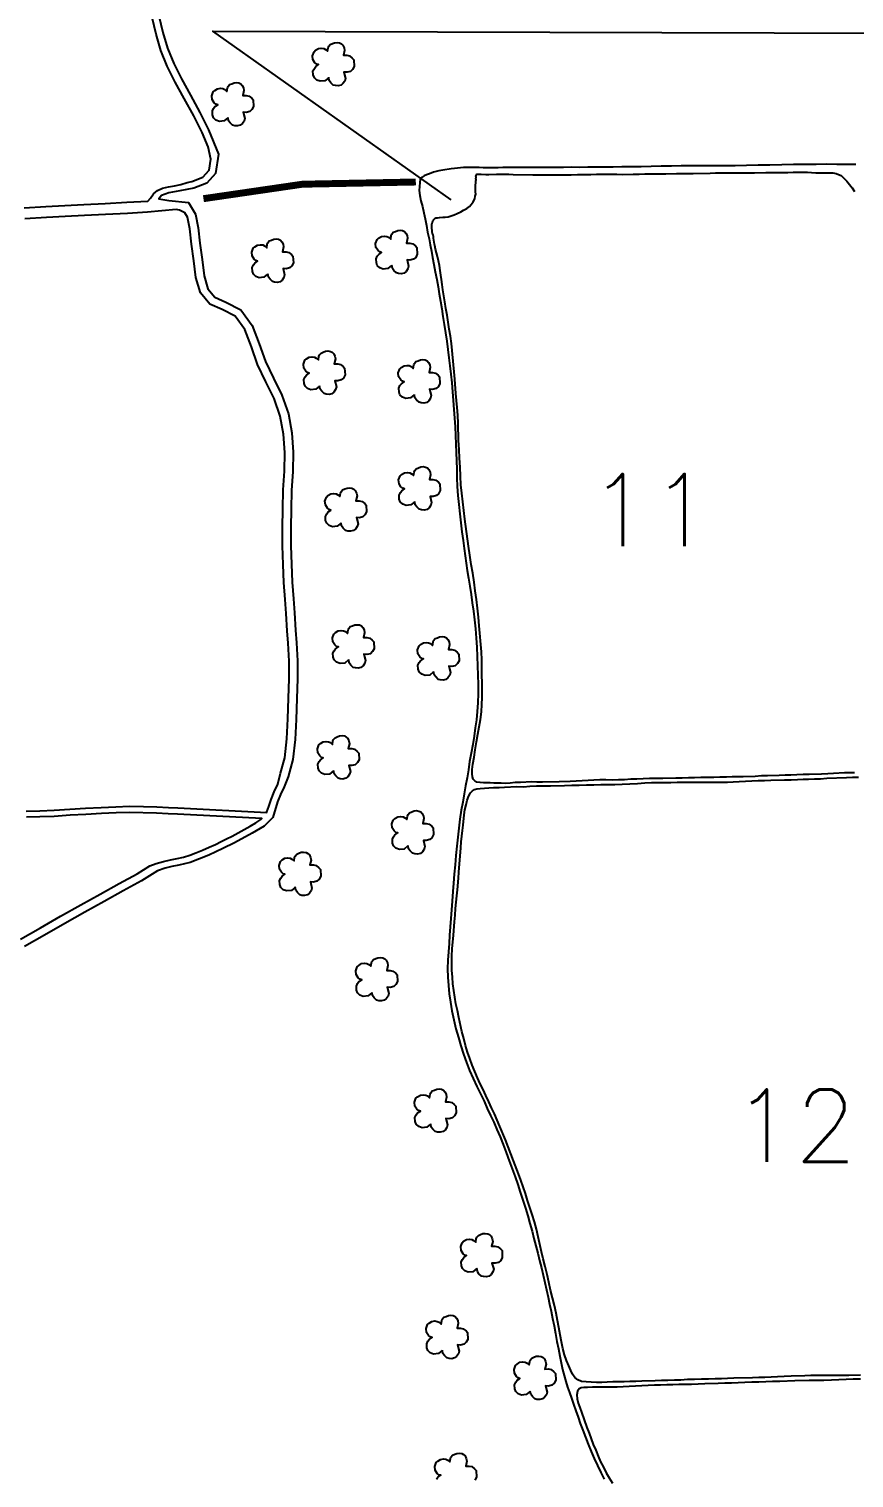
# Model space of a CAD drawing. Extents: x 737683 to 746083, y 7801653 to 7813533.
# Drawn here: x 740294 to 740887, y 7806014 to 7807056 of the extents above; entities that cross this region are included whole.
import ezdxf

# ---------------------------------------------------------------- set-up
doc = ezdxf.new("R2010")
doc.units = 0
doc.header["$MEASUREMENT"] = 0
doc.linetypes.add('CONTINUO', pattern=[0])
for name, color, linetype in [('0114000479', 1, 'Continuous'), ('0114000479011', 5, 'Continuous'), ('0114000479012', 5, 'Continuous'), ('0114000479013', 5, 'Continuous'), ('0114000479151', 5, 'Continuous'), ('0114000479193', 5, 'Continuous'), ('0114000479194', 5, 'Continuous'), ('_SIMBOLO ARVORE', 118, 'Continuous'), ('ESTRADA', 1, 'Continuous'), ('TEXTO_NUN_TAL', 7, 'Continuous')]:
    doc.layers.add(name, color=color, linetype=linetype)
doc.styles.add('ROMANS', font='romans')

msp = doc.modelspace()

# ---------------------------------------------------------------- linework, layer by layer
at = {"linetype": 'ByBlock'}
msp.add_lwpolyline([(740597.4, 7806933.4), (740425.8, 7807054.8), (740991.4, 7807053.2)], dxfattribs=at)
at = {"layer": '0114000479'}
for points in [[(740387.1, 7807065.7), (740390, 7807053.9), (740393.3, 7807042.5), (740397.7, 7807031.6), (740403.2, 7807020.5), (740409.7, 7807008.8), (740416.5, 7806996.2), (740422.7, 7806983.9), (740430, 7806966.2), (740427.8, 7806952.4), (740421.5, 7806945.5), (740412.2, 7806941.8), (740402, 7806940), (740394.2, 7806938.6), (740389, 7806936.6), (740387.1, 7806934.2), (740394.3, 7806932.9), (740408.3, 7806931.5), (740413.4, 7806923.2), (740415.2, 7806913.4), (740416.5, 7806902.2), (740418.1, 7806890.5), (740419.6, 7806878.8), (740422.3, 7806869.5), (740427.3, 7806863.4), (740435.2, 7806859.9), (740446, 7806854.4), (740454.2, 7806843.1), (740459.2, 7806829.9), (740463.7, 7806817.3), (740469.5, 7806805.1), (740475.5, 7806792.9), (740480.2, 7806779.5), (740482.8, 7806765.8), (740483.6, 7806751.9), (740483.3, 7806738.1), (740482.5, 7806724.5), (740482.1, 7806711), (740482, 7806697.9), (740482, 7806684.6), (740482.4, 7806671.5), (740483, 7806658.5), (740483.9, 7806646.6), (740484.6, 7806636.4), (740485.4, 7806624), (740486, 7806614.9), (740486.7, 7806601.8), (740486.7, 7806588.9), (740486.4, 7806574.8), (740485.8, 7806559.8), (740485, 7806545.3), (740483.5, 7806531), (740480.1, 7806518.4), (740477.2, 7806511.2), (740474.6, 7806505.7), (740472.5, 7806500.5), (740469, 7806489.2), (740462.8, 7806483.1), (740454.1, 7806477.9), (740441.4, 7806471.1), (740433.1, 7806466.9), (740423, 7806462.2), (740409.6, 7806456.9), (740401.3, 7806454.9), (740396.4, 7806453.9), (740391.5, 7806452.9), (740386.1, 7806450.8), (740374.6, 7806443.7), (740361.3, 7806436.4), (740347.6, 7806428.9), (740333.7, 7806421.1), (740319.3, 7806413.1), (740304.8, 7806404.7), (740290.4, 7806396.5)], [(740888.4, 7806958.9), (740881.8, 7806958.9), (740874.9, 7806959), (740867.6, 7806959.1), (740859.8, 7806959), (740851.8, 7806958.9), (740843.6, 7806958.8), (740835.2, 7806958.7), (740826.7, 7806958.5), (740818.2, 7806958.4), (740809.9, 7806958.2), (740801.7, 7806958), (740793.6, 7806957.9), (740785.4, 7806957.9), (740777.5, 7806957.9), (740769.9, 7806957.9), (740762.8, 7806957.9), (740755.8, 7806957.8), (740748.5, 7806957.7), (740741.1, 7806957.5), (740733.9, 7806957.3), (740726.9, 7806957.3), (740720.2, 7806957.2), (740713.8, 7806957), (740707.6, 7806957), (740701.6, 7806957), (740695.6, 7806956.9), (740689.7, 7806956.8), (740683.8, 7806956.9), (740678.1, 7806956.8), (740672.2, 7806956.7), (740666, 7806956.7), (740659.5, 7806956.7), (740653.1, 7806956.7), (740647.4, 7806956.8), (740642.4, 7806956.8), (740638.1, 7806956.7), (740634.4, 7806956.7), (740631.2, 7806956.6), (740628.4, 7806956.6), (740625.8, 7806956.5), (740623, 7806956.6), (740620.4, 7806956.6), (740617.5, 7806956.7), (740611.6, 7806956.7), (740611.6, 7806956.7), (740606.3, 7806956.7), (740599.7, 7806956.1), (740597.3, 7806955.7), (740591.4, 7806954.8), (740588.4, 7806954.3), (740588.4, 7806954.3), (740584.7, 7806953.3), (740581.7, 7806952.1), (740579.6, 7806951.4), (740578, 7806950.7), (740576.4, 7806949.7), (740575.1, 7806948.2), (740574.7, 7806946), (740574.4, 7806940.3), (740574.7, 7806936.5), (740575.5, 7806932.8), (740576.7, 7806928.6), (740577.7, 7806924.2), (740578.6, 7806919.7), (740579.5, 7806915), (740580.4, 7806910.2), (740581.4, 7806905.5), (740582.3, 7806901), (740583.1, 7806896.6), (740584, 7806891.9), (740584.9, 7806886.9), (740585.9, 7806881.6), (740586.9, 7806876.2), (740587.9, 7806871), (740588.7, 7806865.8), (740589.6, 7806860.5), (740590.5, 7806855.1), (740591.4, 7806849.5), (740592.4, 7806843.7), (740593.3, 7806837.7), (740594.1, 7806831.8), (740594.9, 7806825.9), (740595.7, 7806819.9), (740596.4, 7806814), (740597.1, 7806808), (740597.7, 7806801.8), (740598.3, 7806795.4), (740598.8, 7806789.1), (740599.3, 7806782.7), (740599.7, 7806776.4), (740600.1, 7806770.1), (740600.5, 7806763.9), (740600.8, 7806757.7), (740601, 7806751.7), (740601.2, 7806745.7), (740601.3, 7806739.7), (740601.4, 7806733.6), (740601.7, 7806727.3), (740602.2, 7806720.9), (740602.8, 7806714.3), (740603.5, 7806707.7), (740604.3, 7806701.2), (740605.1, 7806694.7), (740606, 7806688.5), (740606.7, 7806682.7), (740607.4, 7806677.4), (740608.1, 7806672.2), (740608.9, 7806666.8), (740609.9, 7806661.3), (740610.8, 7806655.5), (740611.6, 7806649.7), (740612.5, 7806643.7), (740613.4, 7806637.7), (740614.2, 7806631.4), (740614.8, 7806624.9), (740615.3, 7806618.3), (740615.7, 7806611.7), (740616, 7806605), (740616.3, 7806598.4), (740616.5, 7806591.7), (740616.7, 7806585), (740616.7, 7806578.3), (740616.5, 7806571.8), (740616.1, 7806565.5), (740615.5, 7806559.5), (740614.7, 7806553.6), (740613.8, 7806547.7), (740612.8, 7806541.7), (740611.7, 7806535.5), (740610.6, 7806529.4), (740609.7, 7806523.5), (740608.8, 7806517.7), (740607.7, 7806512), (740606.6, 7806506.2), (740605.6, 7806500.3), (740604.5, 7806494.4), (740603.6, 7806488.1), (740602.8, 7806481.5), (740602.1, 7806475), (740601.4, 7806468.5), (740600.7, 7806461.8), (740600.1, 7806455.1), (740599.6, 7806448.5), (740599.1, 7806442), (740598.5, 7806435.9), (740598, 7806429.1), (740597.5, 7806422.8), (740597, 7806416.7), (740596.6, 7806410.7), (740596.2, 7806404.7), (740595.8, 7806398.7), (740595.3, 7806392.7), (740594.9, 7806386.6), (740594.8, 7806380.5), (740595, 7806374.5), (740595.4, 7806368.5), (740596, 7806362.4), (740596.8, 7806356.3), (740597.9, 7806350.1), (740599.2, 7806343.7), (740600.8, 7806337.2), (740602.5, 7806330.9), (740604.3, 7806324.9), (740606.2, 7806318.9), (740608.3, 7806313), (740610.6, 7806307.2), (740613.2, 7806301.5), (740615.8, 7806295.8), (740618.4, 7806290.4), (740621, 7806285.1), (740623.3, 7806280), (740625.6, 7806275), (740627.9, 7806270), (740630.2, 7806264.8), (740632.5, 7806259.5), (740634.7, 7806254), (740636.9, 7806248.3), (740639.1, 7806242.4), (740641.3, 7806236.6), (740643.4, 7806230.8), (740645.2, 7806225.2), (740647, 7806219.7), (740648.9, 7806214), (740650.7, 7806208.3), (740652.4, 7806202.7), (740654, 7806197.2), (740655.5, 7806191.8), (740656.9, 7806186.4), (740658.3, 7806181.1), (740659.7, 7806175.8), (740660.9, 7806170.6), (740662.2, 7806165.4), (740663.4, 7806160.1), (740664.7, 7806154.8), (740665.9, 7806149.5), (740667, 7806144.3), (740668.1, 7806139.3), (740669.2, 7806134.2), (740670.3, 7806128.9), (740671.4, 7806123.5), (740672.4, 7806118), (740673.4, 7806112.4), (740674.5, 7806107.1), (740675.5, 7806101.9), (740676.5, 7806097), (740677.5, 7806092.2), (740678.6, 7806087.9), (740679.9, 7806083.7), (740681.1, 7806079.6), (740682.5, 7806075.6), (740683.9, 7806071.5), (740685.4, 7806067.2), (740687, 7806062.6), (740688.6, 7806058), (740690.2, 7806053.3), (740692.1, 7806048.5), (740694, 7806043.6), (740696, 7806038.4), (740698.1, 7806033.2), (740700.3, 7806028.1), (740702.6, 7806023.1), (740705, 7806018.1), (740707.5, 7806013.3)]]:
    msp.add_lwpolyline(points, dxfattribs=at)
at = {"layer": '0114000479011', "color": 5, "elevation": 558.9}
msp.add_lwpolyline([(740887.6, 7806521.3), (740884, 7806521.3), (740880.4, 7806521.3), (740872.5, 7806520.9), (740868.2, 7806520.7), (740863.8, 7806520.4), (740855, 7806520.2), (740850.5, 7806520.2), (740846.1, 7806519.9), (740841.8, 7806519.7), (740837.5, 7806519.6), (740833.3, 7806519.5), (740824.9, 7806519.3), (740820.5, 7806519.1), (740816.1, 7806518.8), (740807.5, 7806518.5), (740803.5, 7806518.4), (740799.6, 7806518.4), (740795.3, 7806518.3), (740790.7, 7806518.3), (740786.3, 7806518.1), (740781.6, 7806518), (740777, 7806517.9), (740772.4, 7806517.8), (740768, 7806517.7), (740763.5, 7806517.5), (740759, 7806517.4), (740749.6, 7806517.2), (740739.9, 7806517.2), (740735.5, 7806517.1), (740731, 7806516.9), (740726.7, 7806516.7), (740722.1, 7806516.4), (740717.7, 7806516.2), (740713.1, 7806516.1), (740708.7, 7806516.2), (740704.3, 7806516.2), (740691.5, 7806515.6), (740687.3, 7806515.3), (740683, 7806515.2), (740675.1, 7806514.9), (740663, 7806514.7), (740659, 7806514.7), (740655.1, 7806514.8), (740647.2, 7806514.5), (740643.3, 7806514.3), (740639.7, 7806514), (740636.3, 7806513.8), (740633.2, 7806513.9), (740630.6, 7806514), (740628.1, 7806514), (740625.5, 7806514.1), (740623, 7806514.1), (740620.5, 7806514.1), (740618.1, 7806514.3), (740615.9, 7806514.7), (740614.3, 7806515.6), (740613.2, 7806516.9), (740612.6, 7806518.5), (740612.5, 7806520.6), (740612.5, 7806523.7), (740613, 7806527.7), (740613.8, 7806532.6), (740614.7, 7806538), (740615.6, 7806543.6), (740616.6, 7806549.1), (740618.4, 7806559.8), (740619.1, 7806565.2), (740619.4, 7806570.4), (740619.7, 7806575.5), (740619.7, 7806580.8), (740619.7, 7806586.2), (740619.5, 7806591.6), (740619.3, 7806597.1), (740619.3, 7806602.6), (740619.1, 7806608.3), (740617.5, 7806627.1), (740616.9, 7806633.3), (740616.2, 7806639.7), (740615.5, 7806646), (740614.7, 7806652.2), (740613.8, 7806658.5), (740612.8, 7806664.9), (740611.8, 7806671.3), (740610.8, 7806677.8), (740609.7, 7806684.3), (740607.2, 7806703.9), (740606.4, 7806710.1), (740605.7, 7806716.3), (740604.9, 7806722.4), (740604.3, 7806728.5), (740604, 7806734.8), (740603.7, 7806741.2), (740603.4, 7806747.6), (740603, 7806754), (740602.6, 7806760.3), (740602.3, 7806772.7), (740602, 7806778.6), (740601.6, 7806784), (740600.8, 7806794.3), (740599.9, 7806804.5), (740599.5, 7806809.7), (740599, 7806814.8), (740598, 7806825.1), (740597.5, 7806830.2), (740596.9, 7806835.3), (740596, 7806840.4), (740595.1, 7806845.5), (740594.4, 7806850.5), (740593.6, 7806855.4), (740592.8, 7806860.2), (740591.4, 7806868.8), (740590.8, 7806872.6), (740590.3, 7806876.1), (740589.9, 7806879.3), (740589.4, 7806882.7), (740588.9, 7806886.2), (740588.2, 7806889.6), (740587.5, 7806892.6), (740586.7, 7806895.3), (740586.1, 7806898), (740585.5, 7806900.7), (740585.4, 7806901.5), (740584.5, 7806906), (740584.5, 7806907.1), (740584.4, 7806908.1), (740584, 7806908.7), (740583.4, 7806913.3), (740583.3, 7806914.3), (740583.5, 7806915.9), (740583.7, 7806916.5), (740583.8, 7806917.5), (740584.2, 7806918.3), (740584.6, 7806919.2), (740585.3, 7806919.8), (740585.9, 7806920.2), (740586.4, 7806920.5), (740587.4, 7806920.6), (740589, 7806920.8), (740591.3, 7806920.9), (740593.1, 7806921), (740595.1, 7806921.3), (740597.4, 7806921.9), (740599.5, 7806922.6), (740601.7, 7806923.6), (740604.2, 7806924.9), (740606.3, 7806926), (740608.6, 7806927.3), (740610.4, 7806928.6), (740611.7, 7806930), (740613.2, 7806932), (740614.3, 7806934.2), (740614.7, 7806936.1), (740615, 7806937.6), (740614.9, 7806939.3), (740614.8, 7806941), (740614.8, 7806942.6), (740614.8, 7806943.9), (740615, 7806945.8), (740615.1, 7806947), (740615.2, 7806948), (740615, 7806948.8), (740615.3, 7806949.8), (740615.1, 7806950.5), (740615.7, 7806951.9), (740618.8, 7806951.9), (740622.2, 7806951.8), (740624.5, 7806951.8), (740630, 7806952), (740632.9, 7806952), (740635.8, 7806952), (740638.8, 7806951.9), (740641.9, 7806951.8), (740656.1, 7806951.5), (740660, 7806951.5), (740668.1, 7806951.4), (740671.9, 7806951.5), (740675.8, 7806951.5), (740683.7, 7806951.5), (740688.1, 7806951.6), (740697.8, 7806951.8), (740702, 7806951.9), (740705.8, 7806952), (740709.4, 7806952), (740713, 7806952), (740716.6, 7806951.9), (740720.3, 7806951.8), (740728.3, 7806951.9), (740732.6, 7806952), (740736.7, 7806952.1), (740740.5, 7806952.1), (740744.3, 7806952.1), (740748, 7806952.2), (740751.8, 7806952.2), (740759.5, 7806952.3), (740763.5, 7806952.4), (740767.5, 7806952.4), (740771.5, 7806952.4), (740783.7, 7806952.7), (740787.6, 7806952.9), (740791.6, 7806953), (740795.4, 7806953), (740799.1, 7806952.8), (740803, 7806952.9), (740807.1, 7806952.8), (740811.3, 7806952.9), (740815.5, 7806953), (740823.8, 7806953.2), (740827.9, 7806953.2), (740831.9, 7806953.1), (740835.7, 7806953.2), (740839.5, 7806953.2), (740843.3, 7806953.3), (740850.5, 7806953.4), (740853.6, 7806953.3), (740856.6, 7806953.1), (740859.6, 7806952.9), (740862.7, 7806952.9), (740866, 7806952.8), (740869.2, 7806952.8), (740872, 7806952.8), (740874.3, 7806952.5), (740876.1, 7806951.8), (740877.8, 7806950.9), (740879.8, 7806949.1), (740881.9, 7806946.9), (740884, 7806944.5), (740885.8, 7806942), (740887.6, 7806939.4)], dxfattribs=at)
at = {"layer": '0114000479012', "color": 5, "elevation": 538.4}
msp.add_lwpolyline([(740891.8, 7806088.2), (740883.4, 7806088), (740875.9, 7806087.9), (740872.1, 7806088), (740868, 7806088), (740864.1, 7806087.9), (740860.4, 7806087.9), (740856.2, 7806087.8), (740851.7, 7806087.7), (740842, 7806087.3), (740837, 7806087.2), (740832.2, 7806086.9), (740827.5, 7806086.7), (740822.9, 7806086.5), (740818.6, 7806086.4), (740814.1, 7806086.3), (740800.7, 7806085.9), (740796.2, 7806085.7), (740791.8, 7806085.6), (740787.2, 7806085.4), (740782.4, 7806085.3), (740777.4, 7806085.2), (740772.4, 7806085), (740767.4, 7806084.9), (740762.6, 7806084.6), (740758, 7806084.5), (740753.3, 7806084.4), (740748.7, 7806084.2), (740744.1, 7806084), (740734.6, 7806083.8), (740730.1, 7806083.6), (740725.9, 7806083.7), (740721.7, 7806083.4), (740717.7, 7806083.4), (740713.6, 7806083.3), (740709.6, 7806083.1), (740705.7, 7806082.8), (740701.9, 7806082.9), (740698, 7806083.1), (740694.5, 7806083.4), (740691.2, 7806083.7), (740688.4, 7806084.7), (740686.3, 7806086.4), (740684.7, 7806088.8), (740683.3, 7806091.6), (740681.9, 7806094.9), (740680.4, 7806098.6), (740678.9, 7806102.7), (740677.7, 7806107.3), (740676.7, 7806112.1), (740675.8, 7806117.2), (740674.9, 7806122.3), (740673.9, 7806127.5), (740672.8, 7806132.8), (740671.6, 7806138.2), (740670.3, 7806143.7), (740668.9, 7806149.3), (740667.5, 7806155), (740666.3, 7806160.6), (740665, 7806166.2), (740663.6, 7806171.7), (740662.4, 7806176.9), (740660, 7806187.7), (740658.7, 7806193.1), (740657.2, 7806198.5), (740655.6, 7806203.6), (740652.3, 7806213.7), (740650.7, 7806218.7), (740649.1, 7806223.5), (740647.4, 7806228.3), (740645.7, 7806232.9), (740642.1, 7806242.3), (740640.3, 7806247.3), (740638.3, 7806252.3), (740636.3, 7806257.4), (740632.4, 7806266.9), (740630.4, 7806271.5), (740628.4, 7806276), (740626.4, 7806280.4), (740624.4, 7806284.8), (740622.2, 7806289.2), (740620.3, 7806293.5), (740618.3, 7806297.7), (740616.3, 7806302), (740614.4, 7806306.5), (740612.5, 7806311.1), (740610.7, 7806315.8), (740609.1, 7806320.4), (740607.7, 7806325.3), (740606.4, 7806330.3), (740605.1, 7806335.4), (740602.9, 7806345.5), (740601.8, 7806350.4), (740600.8, 7806355.3), (740600, 7806360.1), (740599.3, 7806364.9), (740598.6, 7806369.7), (740598.2, 7806374.5), (740597.9, 7806379.4), (740597.8, 7806384.5), (740597.9, 7806389.6), (740598.1, 7806394.7), (740599, 7806404.5), (740599.8, 7806414.1), (740600.2, 7806418.9), (740600.5, 7806423.7), (740600.9, 7806428.3), (740601.4, 7806432.8), (740601.8, 7806437.1), (740602.5, 7806445.7), (740602.8, 7806450), (740604.2, 7806467.5), (740604.5, 7806471.7), (740604.9, 7806475.8), (740605.4, 7806479.9), (740605.9, 7806483.8), (740606.7, 7806491.1), (740607.2, 7806494.8), (740608, 7806498.3), (740608.9, 7806501.7), (740610.1, 7806504.7), (740611.3, 7806507), (740612.6, 7806508.5), (740614.1, 7806509.3), (740615.9, 7806509.9), (740618.3, 7806510.1), (740624.4, 7806510.5), (740627.8, 7806510.7), (740631.8, 7806510.8), (740635.8, 7806511), (740644.6, 7806511.5), (740649.3, 7806511.4), (740654, 7806511.7), (740658.8, 7806511.9), (740663.8, 7806512), (740668.8, 7806512), (740678.9, 7806512.2), (740684.2, 7806512.4), (740689.4, 7806512.5), (740694.7, 7806512.7), (740699.9, 7806512.7), (740704.9, 7806512.9), (740710, 7806513), (740715, 7806513), (740720.3, 7806513.2), (740731.4, 7806513.8), (740736.6, 7806514.1), (740741.4, 7806514.3), (740746.1, 7806514.3), (740750.7, 7806514.4), (740755.3, 7806514.4), (740760, 7806514.6), (740769.4, 7806514.6), (740774, 7806514.6), (740778.5, 7806514.6), (740783.1, 7806514.7), (740787.7, 7806514.7), (740791.9, 7806514.7), (740796.1, 7806514.6), (740800.3, 7806514.8), (740804.5, 7806515), (740818.1, 7806515.8), (740822.7, 7806515.9), (740827.4, 7806516), (740837.2, 7806516.2), (740841.9, 7806516.4), (740846.4, 7806516.6), (740850.6, 7806516.7), (740854.5, 7806516.8), (740858.6, 7806517), (740863, 7806517.1), (740867.6, 7806517.4), (740881.7, 7806518), (740886, 7806518.2), (740890.4, 7806518.3)], dxfattribs=at)
at = {"layer": '0114000479013', "color": 5, "elevation": 557.9}
msp.add_lwpolyline([(740891.8, 7806085.2), (740886.6, 7806085.2), (740881.4, 7806085), (740876.2, 7806084.7), (740870.9, 7806084.5), (740865.5, 7806084.4), (740854.8, 7806084.2), (740844.5, 7806084.1), (740833.8, 7806083.7), (740828.6, 7806083.5), (740823.6, 7806083.3), (740818.7, 7806083.1), (740813.7, 7806083), (740808.7, 7806082.8), (740803.7, 7806082.7), (740798.9, 7806082.5), (740794.3, 7806082.4), (740789.5, 7806082.2), (740779.9, 7806081.9), (740775, 7806081.6), (740770.3, 7806081.5), (740765.5, 7806081.4), (740761, 7806081.4), (740756.7, 7806081.3), (740752.4, 7806081.1), (740748, 7806081), (740743.5, 7806080.9), (740725.3, 7806080), (740721, 7806079.7), (740716.7, 7806079.6), (740712.3, 7806079.6), (740707.8, 7806079.6), (740703.2, 7806079.4), (740698.9, 7806079.4), (740695.4, 7806079.3), (740692.8, 7806079.3), (740690.9, 7806079), (740689.5, 7806078.2), (740688.2, 7806076.6), (740687.7, 7806074.1), (740687.9, 7806071.1), (740688.8, 7806068), (740689.9, 7806064.9), (740691.2, 7806061.6), (740695, 7806050.4), (740696.5, 7806046.4), (740699.6, 7806038.3), (740701.3, 7806034.1), (740703, 7806029.9), (740704.8, 7806025.8), (740706.8, 7806021.9), (740708.8, 7806018), (740710.9, 7806014.3), (740713.3, 7806010.5)], dxfattribs=at)
at = {"layer": '0114000479151', "linetype": 'ByBlock'}
msp.add_lwpolyline([(740290.1, 7806927.8), (740305.7, 7806928.7), (740319.3, 7806929.5), (740333.1, 7806930.2), (740348.4, 7806930.9), (740364.1, 7806931.7), (740379.2, 7806932.6), (740380.9, 7806934.7), (740383.1, 7806937.7), (740386.1, 7806940.1), (740389.7, 7806941.8), (740393.9, 7806942.8), (740398.3, 7806943.5), (740402.9, 7806944.5), (740407.3, 7806946), (740410.8, 7806946.6), (740418.6, 7806949.7), (740423.1, 7806954.7), (740424.4, 7806962.6), (740422.5, 7806971.5), (740418.2, 7806981.8), (740412.1, 7806993.9), (740405.3, 7807006.4), (740398.8, 7807018.2), (740393.1, 7807029.5), (740388.5, 7807040.9), (740385.2, 7807052.6), (740382.3, 7807064.5)], dxfattribs=at)
at = {"layer": '0114000479193', "linetype": 'ByBlock'}
msp.add_lwpolyline([(740291.6, 7806493.9), (740301.4, 7806494.1), (740311.6, 7806494.5), (740322.9, 7806495.3), (740334.3, 7806495.9), (740345.6, 7806496.5), (740356.1, 7806497), (740365.9, 7806497.3), (740375.9, 7806497.2), (740385.5, 7806496.8), (740393.9, 7806496.4), (740400.7, 7806496.2), (740464.6, 7806492.9), (740464.8, 7806493.2), (740466.2, 7806497.1), (740467.8, 7806502.1), (740470.1, 7806507.7), (740472.6, 7806513.2), (740474.6, 7806521), (740477.6, 7806532.1), (740479, 7806545.8), (740479.8, 7806560.1), (740480.4, 7806575), (740480.7, 7806589), (740480.7, 7806601.7), (740480, 7806614.5), (740479.4, 7806623.6), (740478.6, 7806636), (740477.9, 7806646.1), (740477, 7806658.2), (740476.4, 7806671.2), (740476, 7806684.5), (740476, 7806697.9), (740476.1, 7806711.1), (740476.5, 7806724.8), (740477.3, 7806738.4), (740477.6, 7806751.8), (740476.8, 7806765), (740474.4, 7806777.9), (740469.9, 7806790.6), (740464.1, 7806802.5), (740458.1, 7806815), (740453.6, 7806827.8), (740448.8, 7806840.2), (740441.9, 7806849.7), (740432.6, 7806854.5), (740423.6, 7806858.5), (740416.9, 7806866.7), (740413.7, 7806877.5), (740412.2, 7806889.7), (740410.6, 7806901.5), (740409.3, 7806912.5), (740407.7, 7806921), (740405.7, 7806924.2), (740401.8, 7806926.1), (740399.4, 7806926.4), (740378.8, 7806924.5), (740364.5, 7806923.7), (740348.7, 7806923), (740333.5, 7806922.2), (740319.7, 7806921.5), (740306.1, 7806920.7), (740290.6, 7806919.8)], dxfattribs=at)
at = {"layer": '0114000479194', "linetype": 'ByBlock'}
msp.add_lwpolyline([(740287.4, 7806401.8), (740301.8, 7806409.9), (740316.3, 7806418.3), (740330.8, 7806426.3), (740344.7, 7806434.2), (740358.4, 7806441.7), (740371.5, 7806448.8), (740380.5, 7806454.4), (740385.1, 7806456.2), (740390.3, 7806457.7), (740395.4, 7806458.8), (740400.2, 7806459.8), (740404.7, 7806460.8), (740409.2, 7806462.2), (740413.7, 7806463.9), (740418.4, 7806465.8), (740423.1, 7806467.8), (740427.7, 7806469.9), (740431.9, 7806471.9), (740435.8, 7806473.9), (740439.8, 7806475.9), (740444, 7806478.1), (740448.4, 7806480.5), (740452.7, 7806482.9), (740456.8, 7806485.4), (740460.4, 7806487.8), (740461.2, 7806488.6), (740400.5, 7806491.7), (740393.7, 7806491.9), (740385.4, 7806492.3), (740366, 7806492.8), (740356.3, 7806492.5), (740345.8, 7806492), (740334.6, 7806491.4), (740323.2, 7806490.8), (740311.8, 7806490), (740301.5, 7806489.6), (740291.7, 7806489.4)], dxfattribs=at)
at = {"layer": '_SIMBOLO ARVORE', "linetype": 'CONTINUO'}
for points in [[(740509.2, 7807021.3, 0), (740506.5, 7807019.1, 0), (740503, 7807018.7, 0), (740500.6, 7807019.6, 0), (740498.9, 7807021.3, 0), (740498.1, 7807023.3, 0), (740497.9, 7807026.2, 0), (740498.9, 7807028, 0), (740499.9, 7807029.3, 0), (740501.8, 7807030.7, 0), (740500.6, 7807031.1, 0), (740499.3, 7807032.1, 0), (740497.9, 7807034.4, 0), (740497.6, 7807037.1, 0), (740498.7, 7807040, 0), (740499.8, 7807041, 0), (740501.8, 7807042.2, 0), (740503.9, 7807042.5, 0), (740505.6, 7807042.3, 0), (740506.9, 7807041.7, 0), (740508.4, 7807040.4, 0), (740508.8, 7807042.9, 0), (740509.2, 7807043.9, 0), (740510.3, 7807045.2, 0), (740511.9, 7807045.8, 0), (740513.5, 7807046.5, 0), (740515.3, 7807046.7, 0), (740517, 7807046.5, 0), (740518.4, 7807045.7, 0), (740519.4, 7807044.6, 0), (740520.3, 7807042.9, 0), (740520.7, 7807040.9, 0), (740519.8, 7807037.4, 0), (740522.3, 7807037.4, 0), (740524.3, 7807037, 0), (740526.2, 7807035.4, 0), (740527.3, 7807034.2, 0), (740527.6, 7807029.4, 0), (740526.4, 7807027.3, 0), (740524.8, 7807025.8, 0), (740522.4, 7807025.2, 0), (740520.2, 7807025.3, 0), (740521.4, 7807020.8, 0), (740520.8, 7807018.9, 0), (740519.5, 7807017.1, 0), (740518.1, 7807016, 0), (740516.1, 7807015.5, 0), (740514, 7807015.6, 0), (740512.5, 7807016, 0), (740510.8, 7807017.7, 0), (740509.6, 7807019.2, 0), (740509.2, 7807021.6, 0)], [(740436.7, 7806992.5, 0), (740434, 7806990.3, 0), (740430.6, 7806989.9, 0), (740428.1, 7806990.8, 0), (740426.4, 7806992.5, 0), (740425.7, 7806994.5, 0), (740425.5, 7806997.4, 0), (740426.4, 7806999.2, 0), (740427.4, 7807000.5, 0), (740429.4, 7807001.9, 0), (740428.1, 7807002.3, 0), (740426.9, 7807003.3, 0), (740425.4, 7807005.6, 0), (740425.2, 7807008.3, 0), (740426.2, 7807011.2, 0), (740427.3, 7807012.2, 0), (740429.3, 7807013.4, 0), (740431.5, 7807013.7, 0), (740433.1, 7807013.5, 0), (740434.5, 7807012.9, 0), (740435.9, 7807011.5, 0), (740436.4, 7807014, 0), (740436.8, 7807015, 0), (740437.9, 7807016.4, 0), (740439.5, 7807017, 0), (740441.1, 7807017.7, 0), (740442.9, 7807017.9, 0), (740444.6, 7807017.7, 0), (740445.9, 7807016.9, 0), (740447, 7807015.8, 0), (740447.9, 7807014.1, 0), (740448.2, 7807012.1, 0), (740447.4, 7807008.6, 0), (740449.8, 7807008.6, 0), (740451.9, 7807008.1, 0), (740453.8, 7807006.6, 0), (740454.8, 7807005.4, 0), (740455.1, 7807000.6, 0), (740454, 7806998.4, 0), (740452.4, 7806997, 0), (740449.9, 7806996.3, 0), (740447.7, 7806996.5, 0), (740448.9, 7806992, 0), (740448.4, 7806990.1, 0), (740447.1, 7806988.3, 0), (740445.6, 7806987.1, 0), (740443.6, 7806986.6, 0), (740441.6, 7806986.8, 0), (740440.1, 7806987.2, 0), (740438.3, 7806988.9, 0), (740437.2, 7806990.4, 0), (740436.8, 7806992.8, 0)], [(740465.3, 7806880, 0), (740462.6, 7806877.8, 0), (740459.2, 7806877.4, 0), (740456.8, 7806878.3, 0), (740455, 7806880, 0), (740454.3, 7806882, 0), (740454.1, 7806884.9, 0), (740455.1, 7806886.7, 0), (740456, 7806888, 0), (740458, 7806889.4, 0), (740456.8, 7806889.8, 0), (740455.5, 7806890.8, 0), (740454.1, 7806893.1, 0), (740453.8, 7806895.8, 0), (740454.9, 7806898.7, 0), (740456, 7806899.7, 0), (740458, 7806900.9, 0), (740460.1, 7806901.2, 0), (740461.8, 7806901, 0), (740463.1, 7806900.3, 0), (740464.6, 7806899, 0), (740465, 7806901.5, 0), (740465.4, 7806902.5, 0), (740466.5, 7806903.9, 0), (740468.1, 7806904.5, 0), (740469.7, 7806905.2, 0), (740471.5, 7806905.4, 0), (740473.2, 7806905.2, 0), (740474.6, 7806904.4, 0), (740475.6, 7806903.3, 0), (740476.5, 7806901.6, 0), (740476.8, 7806899.6, 0), (740476, 7806896.1, 0), (740478.5, 7806896.1, 0), (740480.5, 7806895.6, 0), (740482.4, 7806894.1, 0), (740483.5, 7806892.9, 0), (740483.8, 7806888.1, 0), (740482.6, 7806885.9, 0), (740481, 7806884.5, 0), (740478.5, 7806883.8, 0), (740476.4, 7806884, 0), (740477.5, 7806879.5, 0), (740477, 7806877.6, 0), (740475.7, 7806875.8, 0), (740474.3, 7806874.6, 0), (740472.2, 7806874.1, 0), (740470.2, 7806874.3, 0), (740468.7, 7806874.7, 0), (740467, 7806876.4, 0), (740465.8, 7806877.9, 0), (740465.4, 7806880.3, 0)], [(740554.5, 7806886.2, 0), (740551.8, 7806884, 0), (740548.4, 7806883.6, 0), (740545.9, 7806884.5, 0), (740544.2, 7806886.2, 0), (740543.5, 7806888.2, 0), (740543.3, 7806891.1, 0), (740544.2, 7806892.9, 0), (740545.2, 7806894.2, 0), (740547.2, 7806895.6, 0), (740545.9, 7806896, 0), (740544.7, 7806897, 0), (740543.2, 7806899.3, 0), (740543, 7806902, 0), (740544, 7806904.9, 0), (740545.1, 7806905.9, 0), (740547.2, 7806907.1, 0), (740549.3, 7806907.4, 0), (740551, 7806907.2, 0), (740552.3, 7806906.5, 0), (740553.8, 7806905.2, 0), (740554.2, 7806907.7, 0), (740554.6, 7806908.7, 0), (740555.7, 7806910.1, 0), (740557.3, 7806910.7, 0), (740558.9, 7806911.4, 0), (740560.7, 7806911.6, 0), (740562.4, 7806911.4, 0), (740563.8, 7806910.6, 0), (740564.8, 7806909.5, 0), (740565.7, 7806907.8, 0), (740566, 7806905.8, 0), (740565.2, 7806902.3, 0), (740567.7, 7806902.3, 0), (740569.7, 7806901.8, 0), (740571.6, 7806900.3, 0), (740572.7, 7806899.1, 0), (740572.9, 7806894.3, 0), (740571.8, 7806892.1, 0), (740570.2, 7806890.7, 0), (740567.7, 7806890, 0), (740565.6, 7806890.2, 0), (740566.7, 7806885.7, 0), (740566.2, 7806883.8, 0), (740564.9, 7806882, 0), (740563.5, 7806880.8, 0), (740561.4, 7806880.3, 0), (740559.4, 7806880.5, 0), (740557.9, 7806880.9, 0), (740556.1, 7806882.6, 0), (740555, 7806884.1, 0), (740554.6, 7806886.5, 0)], [(740502.6, 7806799.4, 0), (740499.9, 7806797.2, 0), (740496.4, 7806796.8, 0), (740494, 7806797.7, 0), (740492.3, 7806799.4, 0), (740491.5, 7806801.4, 0), (740491.3, 7806804.3, 0), (740492.3, 7806806.1, 0), (740493.3, 7806807.4, 0), (740495.2, 7806808.8, 0), (740494, 7806809.2, 0), (740492.7, 7806810.2, 0), (740491.3, 7806812.5, 0), (740491, 7806815.2, 0), (740492.1, 7806818.1, 0), (740493.2, 7806819.1, 0), (740495.2, 7806820.3, 0), (740497.3, 7806820.6, 0), (740499, 7806820.4, 0), (740500.3, 7806819.7, 0), (740501.8, 7806818.4, 0), (740502.2, 7806820.9, 0), (740502.6, 7806821.9, 0), (740503.7, 7806823.3, 0), (740505.3, 7806823.9, 0), (740506.9, 7806824.6, 0), (740508.7, 7806824.8, 0), (740510.4, 7806824.5, 0), (740511.8, 7806823.8, 0), (740512.8, 7806822.7, 0), (740513.7, 7806821, 0), (740514.1, 7806819, 0), (740513.2, 7806815.5, 0), (740515.7, 7806815.5, 0), (740517.7, 7806815, 0), (740519.6, 7806813.5, 0), (740520.7, 7806812.3, 0), (740521, 7806807.5, 0), (740519.8, 7806805.3, 0), (740518.2, 7806803.9, 0), (740515.8, 7806803.2, 0), (740513.6, 7806803.4, 0), (740514.8, 7806798.9, 0), (740514.2, 7806797, 0), (740512.9, 7806795.2, 0), (740511.5, 7806794, 0), (740509.5, 7806793.5, 0), (740507.4, 7806793.7, 0), (740505.9, 7806794.1, 0), (740504.2, 7806795.8, 0), (740503, 7806797.3, 0), (740502.6, 7806799.7, 0)], [(740570.8, 7806793.2, 0), (740568.1, 7806791, 0), (740564.7, 7806790.6, 0), (740562.2, 7806791.5, 0), (740560.5, 7806793.2, 0), (740559.8, 7806795.2, 0), (740559.6, 7806798.1, 0), (740560.5, 7806799.9, 0), (740561.5, 7806801.2, 0), (740563.5, 7806802.6, 0), (740562.2, 7806803, 0), (740561, 7806804, 0), (740559.5, 7806806.3, 0), (740559.3, 7806809, 0), (740560.3, 7806811.9, 0), (740561.4, 7806812.9, 0), (740563.4, 7806814.1, 0), (740565.6, 7806814.4, 0), (740567.2, 7806814.2, 0), (740568.6, 7806813.5, 0), (740570.1, 7806812.2, 0), (740570.5, 7806814.7, 0), (740570.9, 7806815.7, 0), (740572, 7806817.1, 0), (740573.6, 7806817.7, 0), (740575.2, 7806818.4, 0), (740577, 7806818.6, 0), (740578.7, 7806818.3, 0), (740580, 7806817.6, 0), (740581.1, 7806816.5, 0), (740582, 7806814.8, 0), (740582.3, 7806812.8, 0), (740581.5, 7806809.3, 0), (740583.9, 7806809.3, 0), (740586, 7806808.8, 0), (740587.9, 7806807.3, 0), (740588.9, 7806806.1, 0), (740589.2, 7806801.3, 0), (740588.1, 7806799.1, 0), (740586.5, 7806797.7, 0), (740584, 7806797, 0), (740581.8, 7806797.2, 0), (740583, 7806792.7, 0), (740582.5, 7806790.8, 0), (740581.2, 7806789, 0), (740579.7, 7806787.8, 0), (740577.7, 7806787.3, 0), (740575.7, 7806787.5, 0), (740574.2, 7806787.9, 0), (740572.4, 7806789.6, 0), (740571.3, 7806791.1, 0), (740570.9, 7806793.5, 0)], [(740571.1, 7806716.2, 0), (740568.4, 7806714, 0), (740564.9, 7806713.6, 0), (740562.5, 7806714.5, 0), (740560.7, 7806716.2, 0), (740560, 7806718.2, 0), (740559.8, 7806721.1, 0), (740560.8, 7806722.9, 0), (740561.8, 7806724.2, 0), (740563.7, 7806725.6, 0), (740562.5, 7806726, 0), (740561.2, 7806727, 0), (740559.8, 7806729.3, 0), (740559.5, 7806732, 0), (740560.6, 7806734.9, 0), (740561.7, 7806735.9, 0), (740563.7, 7806737.1, 0), (740565.8, 7806737.4, 0), (740567.5, 7806737.2, 0), (740568.8, 7806736.5, 0), (740570.3, 7806735.2, 0), (740570.7, 7806737.7, 0), (740571.1, 7806738.7, 0), (740572.2, 7806740.1, 0), (740573.8, 7806740.7, 0), (740575.4, 7806741.4, 0), (740577.2, 7806741.6, 0), (740578.9, 7806741.3, 0), (740580.3, 7806740.6, 0), (740581.3, 7806739.5, 0), (740582.2, 7806737.7, 0), (740582.5, 7806735.8, 0), (740581.7, 7806732.3, 0), (740584.2, 7806732.3, 0), (740586.2, 7806731.8, 0), (740588.1, 7806730.3, 0), (740589.2, 7806729.1, 0), (740589.5, 7806724.3, 0), (740588.3, 7806722.1, 0), (740586.7, 7806720.7, 0), (740584.3, 7806720, 0), (740582.1, 7806720.2, 0), (740583.2, 7806715.7, 0), (740582.7, 7806713.8, 0), (740581.4, 7806712, 0), (740580, 7806710.8, 0), (740577.9, 7806710.3, 0), (740575.9, 7806710.5, 0), (740574.4, 7806710.9, 0), (740572.7, 7806712.6, 0), (740571.5, 7806714.1, 0), (740571.1, 7806716.5, 0)], [(740518.1, 7806701, 0), (740515.4, 7806698.7, 0), (740511.9, 7806698.3, 0), (740509.5, 7806699.3, 0), (740507.8, 7806701, 0), (740507, 7806702.9, 0), (740506.9, 7806705.8, 0), (740507.8, 7806707.6, 0), (740508.8, 7806709, 0), (740510.8, 7806710.3, 0), (740509.5, 7806710.7, 0), (740508.3, 7806711.8, 0), (740506.8, 7806714.1, 0), (740506.5, 7806716.8, 0), (740507.6, 7806719.6, 0), (740508.7, 7806720.7, 0), (740510.7, 7806721.9, 0), (740512.8, 7806722.2, 0), (740514.5, 7806721.9, 0), (740515.9, 7806721.3, 0), (740517.3, 7806720, 0), (740517.8, 7806722.5, 0), (740518.1, 7806723.5, 0), (740519.2, 7806724.9, 0), (740520.9, 7806725.5, 0), (740522.4, 7806726.2, 0), (740524.2, 7806726.4, 0), (740525.9, 7806726.1, 0), (740527.3, 7806725.4, 0), (740528.3, 7806724.3, 0), (740529.2, 7806722.5, 0), (740529.6, 7806720.6, 0), (740528.8, 7806717.1, 0), (740531.2, 7806717.1, 0), (740533.2, 7806716.6, 0), (740535.2, 7806715.1, 0), (740536.2, 7806713.9, 0), (740536.5, 7806709.1, 0), (740535.3, 7806706.9, 0), (740533.7, 7806705.5, 0), (740531.3, 7806704.8, 0), (740529.1, 7806705, 0), (740530.3, 7806700.5, 0), (740529.7, 7806698.6, 0), (740528.4, 7806696.7, 0), (740527, 7806695.6, 0), (740525, 7806695.1, 0), (740522.9, 7806695.2, 0), (740521.4, 7806695.7, 0), (740519.7, 7806697.4, 0), (740518.5, 7806698.9, 0), (740518.2, 7806701.2, 0)], [(740523.5, 7806602.6, 0), (740520.8, 7806600.3, 0), (740517.4, 7806599.9, 0), (740514.9, 7806600.9, 0), (740513.2, 7806602.6, 0), (740512.5, 7806604.5, 0), (740512.3, 7806607.4, 0), (740513.2, 7806609.2, 0), (740514.2, 7806610.6, 0), (740516.2, 7806611.9, 0), (740514.9, 7806612.3, 0), (740513.7, 7806613.3, 0), (740512.2, 7806615.6, 0), (740512, 7806618.4, 0), (740513, 7806621.2, 0), (740514.1, 7806622.2, 0), (740516.1, 7806623.5, 0), (740518.3, 7806623.8, 0), (740519.9, 7806623.5, 0), (740521.3, 7806622.9, 0), (740522.7, 7806621.6, 0), (740523.2, 7806624.1, 0), (740523.6, 7806625.1, 0), (740524.7, 7806626.5, 0), (740526.3, 7806627.1, 0), (740527.9, 7806627.8, 0), (740529.7, 7806627.9, 0), (740531.4, 7806627.7, 0), (740532.7, 7806627, 0), (740533.8, 7806625.9, 0), (740534.7, 7806624.1, 0), (740535, 7806622.1, 0), (740534.2, 7806618.6, 0), (740536.6, 7806618.7, 0), (740538.7, 7806618.2, 0), (740540.6, 7806616.7, 0), (740541.6, 7806615.5, 0), (740541.9, 7806610.6, 0), (740540.7, 7806608.5, 0), (740539.2, 7806607, 0), (740536.7, 7806606.4, 0), (740534.5, 7806606.6, 0), (740535.7, 7806602.1, 0), (740535.2, 7806600.2, 0), (740533.9, 7806598.3, 0), (740532.4, 7806597.2, 0), (740530.4, 7806596.7, 0), (740528.4, 7806596.8, 0), (740526.9, 7806597.2, 0), (740525.1, 7806598.9, 0), (740523.9, 7806600.5, 0), (740523.6, 7806602.8, 0)], [(740584.6, 7806594, 0), (740581.9, 7806591.7, 0), (740578.5, 7806591.3, 0), (740576.1, 7806592.2, 0), (740574.3, 7806594, 0), (740573.6, 7806595.9, 0), (740573.4, 7806598.8, 0), (740574.4, 7806600.6, 0), (740575.3, 7806602, 0), (740577.3, 7806603.3, 0), (740576.1, 7806603.7, 0), (740574.8, 7806604.7, 0), (740573.4, 7806607, 0), (740573.1, 7806609.8, 0), (740574.2, 7806612.6, 0), (740575.3, 7806613.6, 0), (740577.3, 7806614.9, 0), (740579.4, 7806615.1, 0), (740581.1, 7806614.9, 0), (740582.4, 7806614.3, 0), (740583.9, 7806613, 0), (740584.3, 7806615.5, 0), (740584.7, 7806616.5, 0), (740585.8, 7806617.9, 0), (740587.4, 7806618.5, 0), (740589, 7806619.2, 0), (740590.8, 7806619.3, 0), (740592.5, 7806619.1, 0), (740593.9, 7806618.4, 0), (740594.9, 7806617.3, 0), (740595.8, 7806615.5, 0), (740596.1, 7806613.5, 0), (740595.3, 7806610, 0), (740597.8, 7806610.1, 0), (740599.8, 7806609.6, 0), (740601.7, 7806608.1, 0), (740602.8, 7806606.8, 0), (740603.1, 7806602, 0), (740601.9, 7806599.9, 0), (740600.3, 7806598.4, 0), (740597.8, 7806597.8, 0), (740595.7, 7806598, 0), (740596.8, 7806593.5, 0), (740596.3, 7806591.5, 0), (740595, 7806589.7, 0), (740593.6, 7806588.6, 0), (740591.5, 7806588.1, 0), (740589.5, 7806588.2, 0), (740588, 7806588.6, 0), (740586.3, 7806590.3, 0), (740585.1, 7806591.9, 0), (740584.7, 7806594.2, 0)], [(740512.6, 7806522.7, 0), (740509.9, 7806520.5, 0), (740506.5, 7806520.1, 0), (740504.1, 7806521, 0), (740502.3, 7806522.7, 0), (740501.6, 7806524.7, 0), (740501.4, 7806527.6, 0), (740502.4, 7806529.4, 0), (740503.3, 7806530.7, 0), (740505.3, 7806532.1, 0), (740504.1, 7806532.5, 0), (740502.8, 7806533.5, 0), (740501.4, 7806535.8, 0), (740501.1, 7806538.5, 0), (740502.2, 7806541.4, 0), (740503.3, 7806542.4, 0), (740505.3, 7806543.6, 0), (740507.4, 7806543.9, 0), (740509.1, 7806543.7, 0), (740510.4, 7806543.1, 0), (740511.9, 7806541.8, 0), (740512.3, 7806544.3, 0), (740512.7, 7806545.3, 0), (740513.8, 7806546.6, 0), (740515.4, 7806547.2, 0), (740517, 7806547.9, 0), (740518.8, 7806548.1, 0), (740520.5, 7806547.9, 0), (740521.9, 7806547.1, 0), (740522.9, 7806546, 0), (740523.8, 7806544.3, 0), (740524.1, 7806542.3, 0), (740523.3, 7806538.8, 0), (740525.8, 7806538.8, 0), (740527.8, 7806538.4, 0), (740529.7, 7806536.8, 0), (740530.8, 7806535.6, 0), (740531.1, 7806530.8, 0), (740529.9, 7806528.7, 0), (740528.3, 7806527.2, 0), (740525.8, 7806526.6, 0), (740523.7, 7806526.7, 0), (740524.8, 7806522.2, 0), (740524.3, 7806520.3, 0), (740523, 7806518.5, 0), (740521.6, 7806517.4, 0), (740519.5, 7806516.9, 0), (740517.5, 7806517, 0), (740516, 7806517.4, 0), (740514.3, 7806519.1, 0), (740513.1, 7806520.6, 0), (740512.7, 7806523, 0)], [(740566.2, 7806468.8, 0), (740563.5, 7806466.5, 0), (740560.1, 7806466.1, 0), (740557.6, 7806467.1, 0), (740555.9, 7806468.8, 0), (740555.2, 7806470.7, 0), (740555, 7806473.6, 0), (740555.9, 7806475.4, 0), (740556.9, 7806476.8, 0), (740558.9, 7806478.1, 0), (740557.6, 7806478.5, 0), (740556.4, 7806479.6, 0), (740554.9, 7806481.9, 0), (740554.7, 7806484.6, 0), (740555.7, 7806487.4, 0), (740556.8, 7806488.5, 0), (740558.9, 7806489.7, 0), (740561, 7806490, 0), (740562.7, 7806489.7, 0), (740564, 7806489.1, 0), (740565.5, 7806487.8, 0), (740565.9, 7806490.3, 0), (740566.3, 7806491.3, 0), (740567.4, 7806492.7, 0), (740569, 7806493.3, 0), (740570.6, 7806494, 0), (740572.4, 7806494.2, 0), (740574.1, 7806493.9, 0), (740575.5, 7806493.2, 0), (740576.5, 7806492.1, 0), (740577.4, 7806490.3, 0), (740577.7, 7806488.4, 0), (740576.9, 7806484.9, 0), (740579.4, 7806484.9, 0), (740581.4, 7806484.4, 0), (740583.3, 7806482.9, 0), (740584.4, 7806481.7, 0), (740584.6, 7806476.9, 0), (740583.5, 7806474.7, 0), (740581.9, 7806473.3, 0), (740579.4, 7806472.6, 0), (740577.3, 7806472.8, 0), (740578.4, 7806468.3, 0), (740577.9, 7806466.4, 0), (740576.6, 7806464.5, 0), (740575.2, 7806463.4, 0), (740573.1, 7806462.9, 0), (740571.1, 7806463, 0), (740569.6, 7806463.5, 0), (740567.8, 7806465.2, 0), (740566.7, 7806466.7, 0), (740566.3, 7806469, 0)], [(740485.1, 7806439, 0), (740482.4, 7806436.8, 0), (740478.9, 7806436.4, 0), (740476.5, 7806437.3, 0), (740474.7, 7806439, 0), (740474, 7806441, 0), (740473.8, 7806443.8, 0), (740474.8, 7806445.7, 0), (740475.8, 7806447, 0), (740477.7, 7806448.4, 0), (740476.5, 7806448.8, 0), (740475.2, 7806449.8, 0), (740473.8, 7806452.1, 0), (740473.5, 7806454.8, 0), (740474.6, 7806457.7, 0), (740475.7, 7806458.7, 0), (740477.7, 7806459.9, 0), (740479.8, 7806460.2, 0), (740481.5, 7806460, 0), (740482.8, 7806459.3, 0), (740484.3, 7806458, 0), (740484.7, 7806460.5, 0), (740485.1, 7806461.5, 0), (740486.2, 7806462.9, 0), (740487.8, 7806463.5, 0), (740489.4, 7806464.2, 0), (740491.2, 7806464.4, 0), (740492.9, 7806464.1, 0), (740494.3, 7806463.4, 0), (740495.3, 7806462.3, 0), (740496.2, 7806460.5, 0), (740496.6, 7806458.6, 0), (740495.7, 7806455.1, 0), (740498.2, 7806455.1, 0), (740500.2, 7806454.6, 0), (740502.1, 7806453.1, 0), (740503.2, 7806451.9, 0), (740503.5, 7806447.1, 0), (740502.3, 7806444.9, 0), (740500.7, 7806443.5, 0), (740498.3, 7806442.8, 0), (740496.1, 7806443, 0), (740497.2, 7806438.5, 0), (740496.7, 7806436.6, 0), (740495.4, 7806434.8, 0), (740494, 7806433.6, 0), (740491.9, 7806433.1, 0), (740489.9, 7806433.2, 0), (740488.4, 7806433.7, 0), (740486.7, 7806435.4, 0), (740485.5, 7806436.9, 0), (740485.1, 7806439.3, 0)], [(740540.3, 7806363.2, 0), (740537.6, 7806360.9, 0), (740534.1, 7806360.5, 0), (740531.7, 7806361.5, 0), (740530, 7806363.2, 0), (740529.2, 7806365.1, 0), (740529.1, 7806368, 0), (740530, 7806369.8, 0), (740531, 7806371.2, 0), (740533, 7806372.5, 0), (740531.7, 7806372.9, 0), (740530.5, 7806374, 0), (740529, 7806376.3, 0), (740528.7, 7806379, 0), (740529.8, 7806381.8, 0), (740530.9, 7806382.9, 0), (740532.9, 7806384.1, 0), (740535, 7806384.4, 0), (740536.7, 7806384.1, 0), (740538.1, 7806383.5, 0), (740539.5, 7806382.2, 0), (740540, 7806384.7, 0), (740540.3, 7806385.7, 0), (740541.4, 7806387.1, 0), (740543.1, 7806387.7, 0), (740544.6, 7806388.4, 0), (740546.4, 7806388.6, 0), (740548.1, 7806388.3, 0), (740549.5, 7806387.6, 0), (740550.5, 7806386.5, 0), (740551.4, 7806384.7, 0), (740551.8, 7806382.8, 0), (740551, 7806379.3, 0), (740553.4, 7806379.3, 0), (740555.4, 7806378.8, 0), (740557.4, 7806377.3, 0), (740558.4, 7806376.1, 0), (740558.7, 7806371.3, 0), (740557.5, 7806369.1, 0), (740556, 7806367.7, 0), (740553.5, 7806367, 0), (740551.3, 7806367.2, 0), (740552.5, 7806362.7, 0), (740551.9, 7806360.8, 0), (740550.6, 7806358.9, 0), (740549.2, 7806357.8, 0), (740547.2, 7806357.3, 0), (740545.2, 7806357.4, 0), (740543.6, 7806357.9, 0), (740541.9, 7806359.6, 0), (740540.7, 7806361.1, 0), (740540.4, 7806363.4, 0)], [(740582.5, 7806268.7, 0), (740579.8, 7806266.4, 0), (740576.4, 7806266, 0), (740574, 7806266.9, 0), (740572.2, 7806268.7, 0), (740571.5, 7806270.6, 0), (740571.3, 7806273.5, 0), (740572.2, 7806275.3, 0), (740573.2, 7806276.7, 0), (740575.2, 7806278, 0), (740573.9, 7806278.4, 0), (740572.7, 7806279.4, 0), (740571.3, 7806281.7, 0), (740571, 7806284.5, 0), (740572, 7806287.3, 0), (740573.1, 7806288.3, 0), (740575.2, 7806289.6, 0), (740577.3, 7806289.8, 0), (740579, 7806289.6, 0), (740580.3, 7806289, 0), (740581.8, 7806287.7, 0), (740582.2, 7806290.2, 0), (740582.6, 7806291.2, 0), (740583.7, 7806292.6, 0), (740585.3, 7806293.2, 0), (740586.9, 7806293.9, 0), (740588.7, 7806294, 0), (740590.4, 7806293.8, 0), (740591.8, 7806293.1, 0), (740592.8, 7806292, 0), (740593.7, 7806290.2, 0), (740594, 7806288.2, 0), (740593.2, 7806284.7, 0), (740595.7, 7806284.8, 0), (740597.7, 7806284.3, 0), (740599.6, 7806282.8, 0), (740600.7, 7806281.5, 0), (740601, 7806276.7, 0), (740599.8, 7806274.6, 0), (740598.2, 7806273.1, 0), (740595.7, 7806272.5, 0), (740593.6, 7806272.7, 0), (740594.7, 7806268.2, 0), (740594.2, 7806266.2, 0), (740592.9, 7806264.4, 0), (740591.5, 7806263.3, 0), (740589.4, 7806262.8, 0), (740587.4, 7806262.9, 0), (740585.9, 7806263.3, 0), (740584.2, 7806265, 0), (740583, 7806266.6, 0), (740582.6, 7806268.9, 0)], [(740615.7, 7806164.8, 0), (740613, 7806162.5, 0), (740609.6, 7806162.1, 0), (740607.1, 7806163.1, 0), (740605.4, 7806164.8, 0), (740604.7, 7806166.7, 0), (740604.5, 7806169.6, 0), (740605.4, 7806171.4, 0), (740606.4, 7806172.8, 0), (740608.4, 7806174.1, 0), (740607.1, 7806174.5, 0), (740605.9, 7806175.5, 0), (740604.4, 7806177.8, 0), (740604.2, 7806180.6, 0), (740605.2, 7806183.4, 0), (740606.3, 7806184.4, 0), (740608.3, 7806185.7, 0), (740610.5, 7806186, 0), (740612.2, 7806185.7, 0), (740613.5, 7806185.1, 0), (740615, 7806183.8, 0), (740615.4, 7806186.3, 0), (740615.8, 7806187.3, 0), (740616.9, 7806188.7, 0), (740618.5, 7806189.3, 0), (740620.1, 7806190, 0), (740621.9, 7806190.1, 0), (740623.6, 7806189.9, 0), (740624.9, 7806189.2, 0), (740626, 7806188.1, 0), (740626.9, 7806186.3, 0), (740627.2, 7806184.3, 0), (740626.4, 7806180.8, 0), (740628.8, 7806180.9, 0), (740630.9, 7806180.4, 0), (740632.8, 7806178.9, 0), (740633.9, 7806177.7, 0), (740634.1, 7806172.8, 0), (740633, 7806170.7, 0), (740631.4, 7806169.2, 0), (740628.9, 7806168.6, 0), (740626.7, 7806168.8, 0), (740627.9, 7806164.3, 0), (740627.4, 7806162.4, 0), (740626.1, 7806160.5, 0), (740624.6, 7806159.4, 0), (740622.6, 7806158.9, 0), (740620.6, 7806159, 0), (740619.1, 7806159.4, 0), (740617.3, 7806161.1, 0), (740616.2, 7806162.7, 0), (740615.8, 7806165, 0)], [(740590.9, 7806105.9, 0), (740588.2, 7806103.6, 0), (740584.7, 7806103.2, 0), (740582.3, 7806104.2, 0), (740580.6, 7806105.9, 0), (740579.8, 7806107.8, 0), (740579.7, 7806110.7, 0), (740580.6, 7806112.5, 0), (740581.6, 7806113.9, 0), (740583.6, 7806115.2, 0), (740582.3, 7806115.6, 0), (740581.1, 7806116.6, 0), (740579.6, 7806118.9, 0), (740579.3, 7806121.7, 0), (740580.4, 7806124.5, 0), (740581.5, 7806125.5, 0), (740583.5, 7806126.8, 0), (740585.6, 7806127.1, 0), (740587.3, 7806126.8, 0), (740588.7, 7806126.2, 0), (740590.1, 7806124.9, 0), (740590.6, 7806127.4, 0), (740590.9, 7806128.4, 0), (740592, 7806129.8, 0), (740593.7, 7806130.4, 0), (740595.3, 7806131.1, 0), (740597, 7806131.2, 0), (740598.7, 7806131, 0), (740600.1, 7806130.3, 0), (740601.1, 7806129.2, 0), (740602, 7806127.4, 0), (740602.4, 7806125.4, 0), (740601.6, 7806121.9, 0), (740604, 7806122, 0), (740606, 7806121.5, 0), (740608, 7806120, 0), (740609, 7806118.8, 0), (740609.3, 7806113.9, 0), (740608.1, 7806111.8, 0), (740606.6, 7806110.4, 0), (740604.1, 7806109.7, 0), (740601.9, 7806109.9, 0), (740603.1, 7806105.4, 0), (740602.5, 7806103.5, 0), (740601.2, 7806101.6, 0), (740599.8, 7806100.5, 0), (740597.8, 7806100, 0), (740595.8, 7806100.1, 0), (740594.2, 7806100.5, 0), (740592.5, 7806102.2, 0), (740591.3, 7806103.8, 0), (740591, 7806106.1, 0)], [(740654.1, 7806076.5, 0), (740651.4, 7806074.2, 0), (740648, 7806073.8, 0), (740645.5, 7806074.8, 0), (740643.8, 7806076.5, 0), (740643.1, 7806078.4, 0), (740642.9, 7806081.3, 0), (740643.8, 7806083.1, 0), (740644.8, 7806084.5, 0), (740646.8, 7806085.8, 0), (740645.5, 7806086.2, 0), (740644.3, 7806087.2, 0), (740642.8, 7806089.5, 0), (740642.6, 7806092.3, 0), (740643.6, 7806095.1, 0), (740644.7, 7806096.1, 0), (740646.8, 7806097.4, 0), (740648.9, 7806097.7, 0), (740650.6, 7806097.4, 0), (740651.9, 7806096.8, 0), (740653.4, 7806095.5, 0), (740653.8, 7806098, 0), (740654.2, 7806099, 0), (740655.3, 7806100.4, 0), (740656.9, 7806101, 0), (740658.5, 7806101.7, 0), (740660.3, 7806101.8, 0), (740662, 7806101.6, 0), (740663.4, 7806100.9, 0), (740664.4, 7806099.8, 0), (740665.3, 7806098, 0), (740665.6, 7806096, 0), (740664.8, 7806092.5, 0), (740667.3, 7806092.6, 0), (740669.3, 7806092.1, 0), (740671.2, 7806090.6, 0), (740672.3, 7806089.4, 0), (740672.6, 7806084.5, 0), (740671.4, 7806082.4, 0), (740669.8, 7806080.9, 0), (740667.3, 7806080.3, 0), (740665.2, 7806080.5, 0), (740666.3, 7806076, 0), (740665.8, 7806074.1, 0), (740664.5, 7806072.2, 0), (740663.1, 7806071.1, 0), (740661, 7806070.6, 0), (740659, 7806070.7, 0), (740657.5, 7806071.1, 0), (740655.8, 7806072.8, 0), (740654.6, 7806074.4, 0), (740654.2, 7806076.7, 0)], [(740586.8, 7806013.4, 0), (740587.8, 7806014.7, 0), (740589.8, 7806016.1, 0), (740588.5, 7806016.5, 0), (740587.3, 7806017.5, 0), (740585.8, 7806019.8, 0), (740585.5, 7806022.5, 0), (740586.6, 7806025.4, 0), (740587.7, 7806026.4, 0), (740589.7, 7806027.6, 0), (740591.8, 7806027.9, 0), (740593.5, 7806027.7, 0), (740594.9, 7806027.1, 0), (740596.3, 7806025.7, 0), (740596.8, 7806028.3, 0), (740597.1, 7806029.2, 0), (740598.2, 7806030.6, 0), (740599.9, 7806031.2, 0), (740601.5, 7806031.9, 0), (740603.3, 7806032.1, 0), (740604.9, 7806031.9, 0), (740606.3, 7806031.1, 0), (740607.3, 7806030, 0), (740608.2, 7806028.3, 0), (740608.6, 7806026.3, 0), (740607.8, 7806022.8, 0), (740610.2, 7806022.8, 0), (740612.3, 7806022.4, 0), (740614.2, 7806020.8, 0), (740615.2, 7806019.6, 0), (740615.5, 7806014.8, 0), (740614.3, 7806012.6, 0)]]:
    msp.add_polyline3d(points, dxfattribs=at)
at = {"layer": 'ESTRADA', "const_width": 5}
msp.add_lwpolyline([(740419.1, 7806934.3), (740490.3, 7806944.7), (740571.9, 7806946.3)], dxfattribs=at)

# ---------------------------------------------------------------- texts
at = {"layer": 'TEXTO_NUN_TAL', "style": 'ROMANS'}
for s, p in [('11', (740696.2, 7806684.3)), ('12', (740799.9, 7806241.6))]:
    msp.add_text(s, height=52, dxfattribs=at).set_placement(p)

doc.saveas('drawing.dxf')
